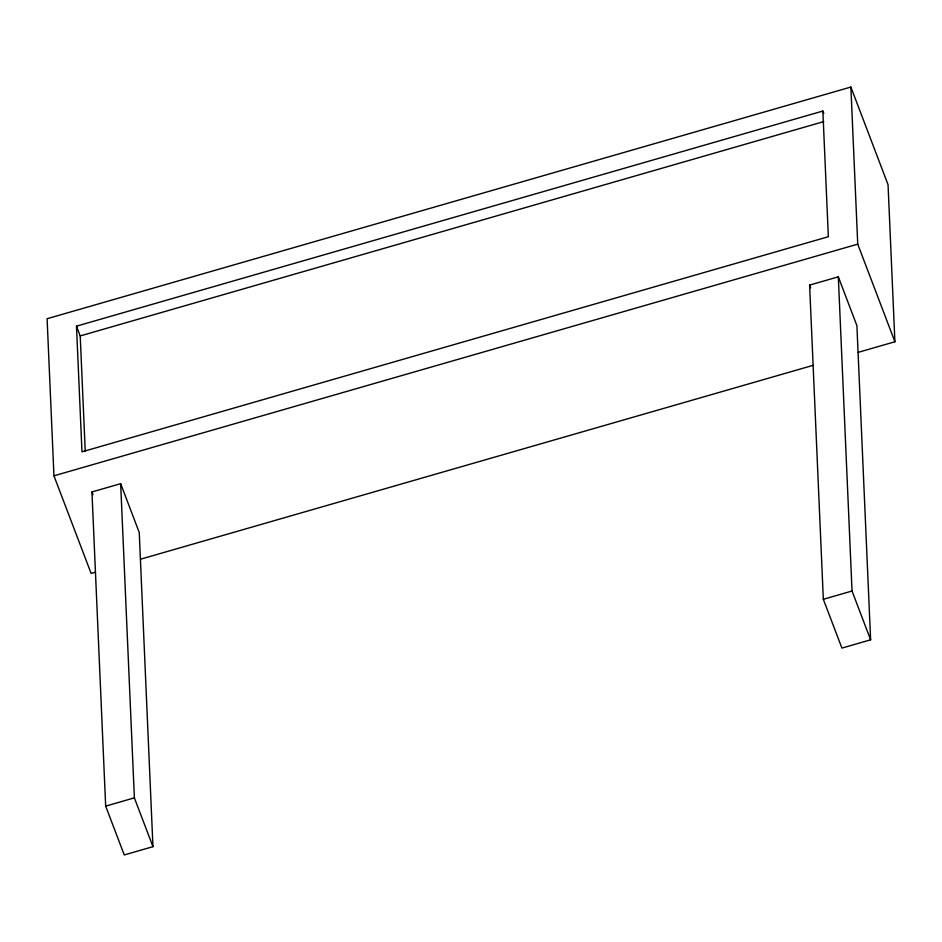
<?xml version="1.0" encoding="UTF-8"?>
<svg xmlns="http://www.w3.org/2000/svg" width="942" height="942" viewBox="0 0 942 942"><rect width="100%" height="100%" fill="white"/><g stroke="black" fill="none" stroke-linecap="round" stroke-linejoin="round"><path stroke-width="1.41" d="M858.174 352.355L894.9 341.769L888.047 184.679L850.873 87.053L47.1 318.726L53.953 475.816L91.127 573.442L95.366 572.218M822.861 111.038L828.348 236.713L81.978 451.842L76.49 326.168L822.861 111.038L823.791 113.476M85.251 451.371L80.211 335.929L823.744 121.612M53.953 475.816L857.738 244.143L850.873 87.053M91.951 491.948L120.658 483.682L139.239 532.489L152.957 846.67L124.25 854.947L105.669 806.14L91.951 491.948L92.987 494.668M809.614 285.096L838.321 276.83L856.902 325.638L870.62 639.818L841.913 648.096L823.332 599.289L809.614 285.096L810.65 287.816M140.558 559.195L812.97 365.378M105.669 806.14L134.376 797.862L120.658 483.682M823.332 599.289L852.039 591.011L838.321 276.83M857.738 244.143L894.9 341.769M852.039 591.011L870.62 639.818M76.49 326.168L80.211 335.929M134.376 797.862L152.957 846.67"/></g></svg>
